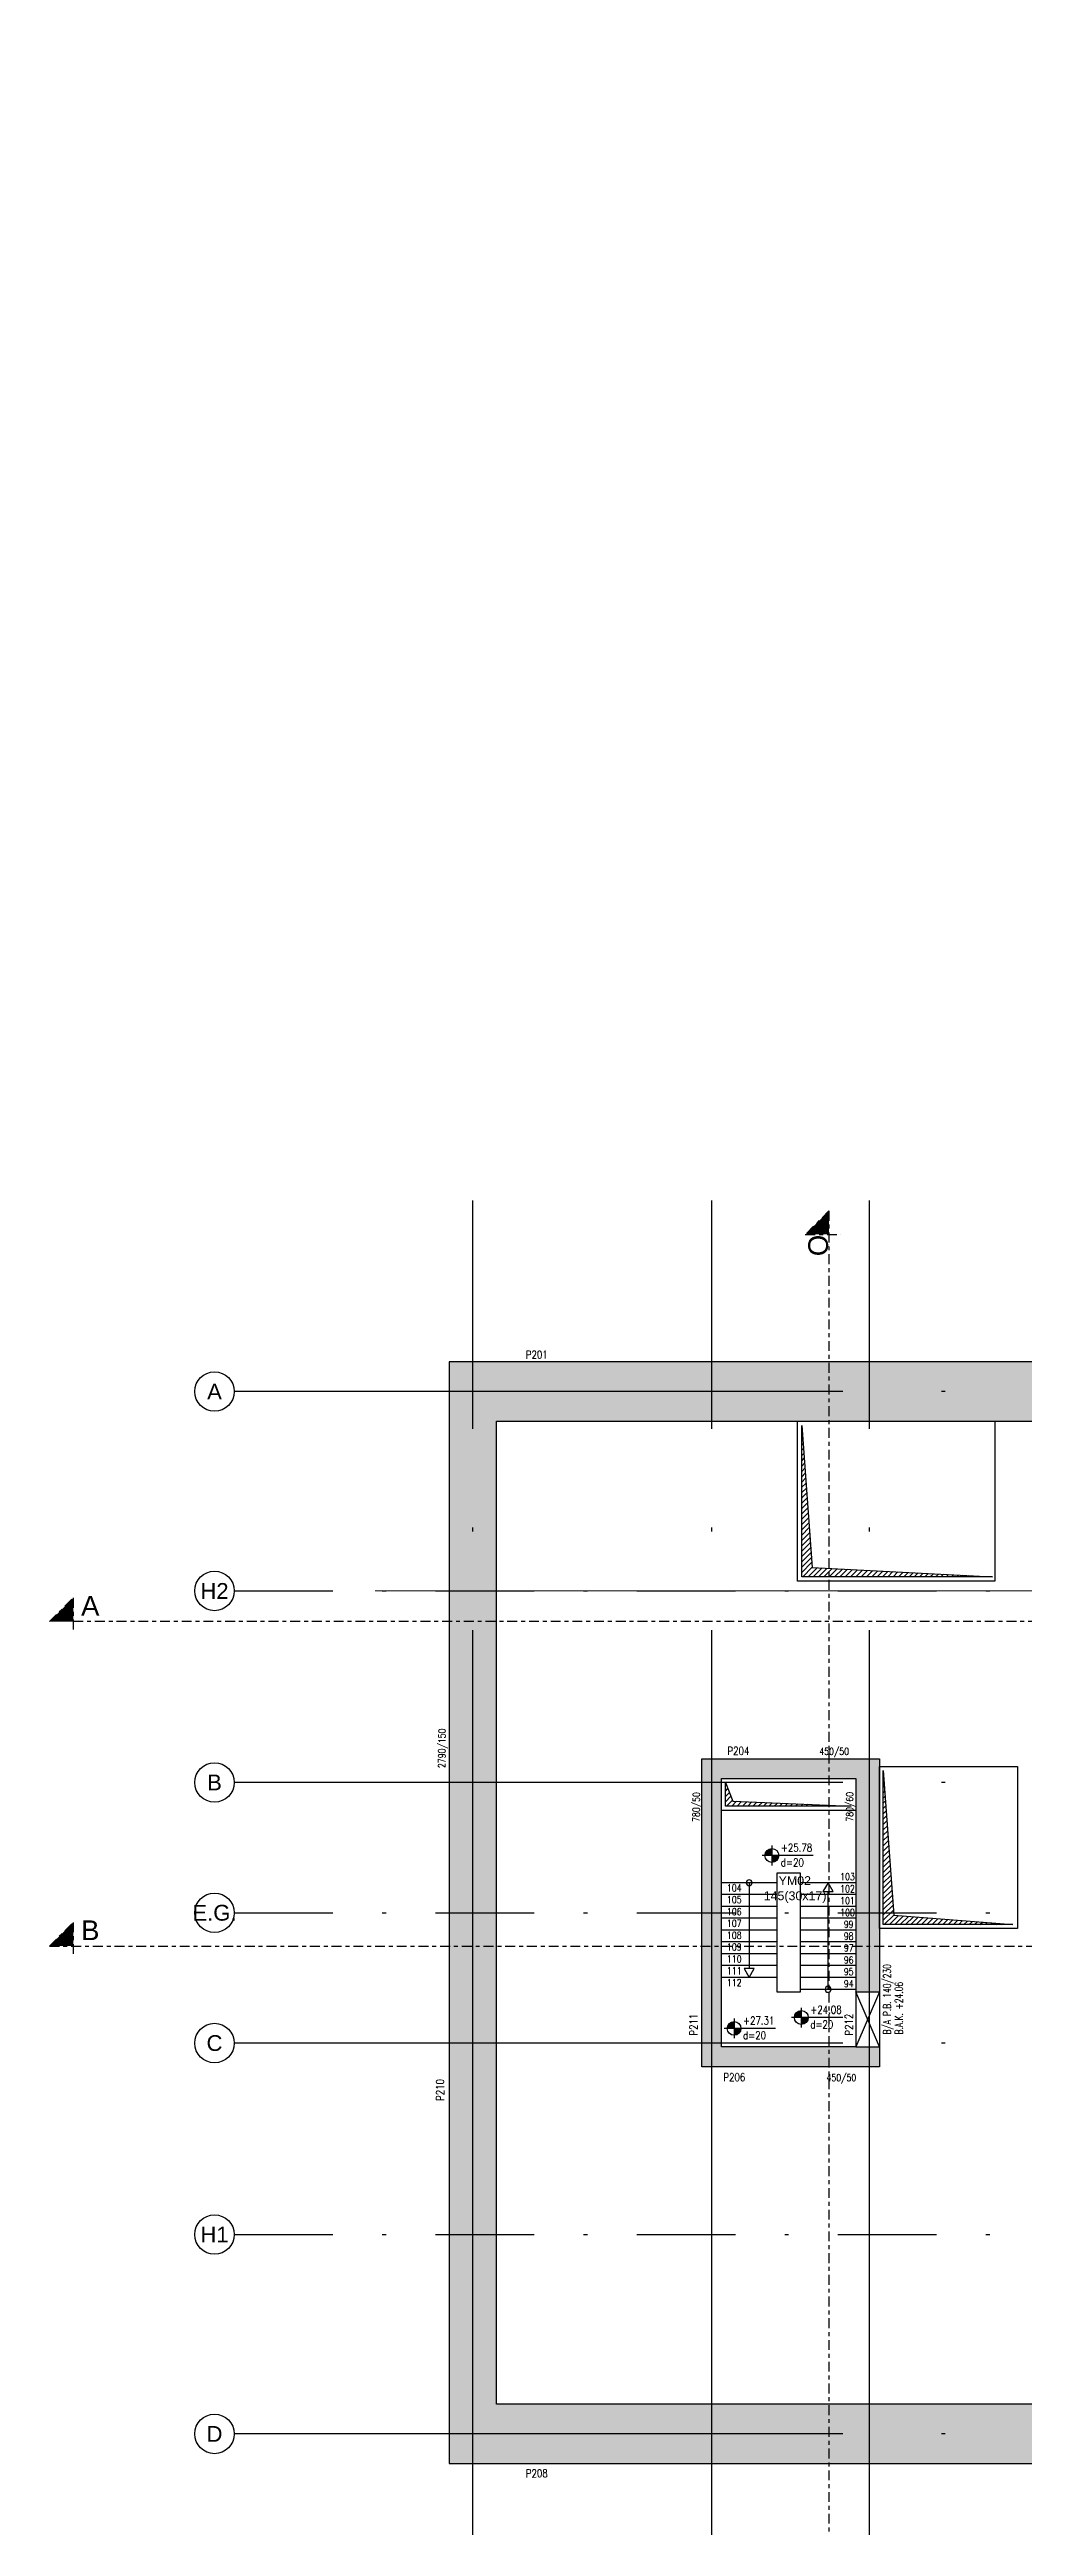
# Model space of a CAD drawing. Header units: millimetres. Extents: x 400392 to 401374, y 4543900 to 4544115.
# Drawn here: x 400656.2 to 400680.9, y 4544006.5 to 4544069.3 of the extents above; entities that cross this region are included whole.
import ezdxf
from ezdxf.enums import TextEntityAlignment as Align

# ---------------------------------------------------------------- set-up
doc = ezdxf.new("R2010")
doc.units = ezdxf.units.MM
for name, pattern in [('AKS', [3, 2.5, -0.25, 0, -0.25]), ('CENTER', [2, 1.25, -0.25, 0.25, -0.25]), ('CIZGI', [0.4, 0.25, -0.15]), ('CONTINU', [0]), ('DASHDOT2', [0.5, 0.25, -0.125, 0, -0.125]), ('HIDDEN', [0.375, 0.25, -0.125])]:
    doc.linetypes.add(name, pattern=pattern)
doc.layers.add('A-DETL', color=90, linetype='Continuous', lineweight=15)
for name, color, linetype in [('aks prota', 2, 'AKS'), ('boşluk prota', 2, 'Continuous'), ('boşluk taraması prota', 252, 'Continuous'), ('caks prota', 4, 'Continuous'), ('kesit tarama prota', 252, 'Continuous'), ('kiriş prota', 6, 'Continuous'), ('kolon tarama prota', 252, 'Continuous'), ('lperde prota', 4, 'Continuous'), ('merdiven prota', 2, 'Continuous'), ('metraj prota', 2, 'Continuous'), ('perde prota', 1, 'Continuous'), ('PRT-AL-TUNEL_EKSENI', 14, 'DASHDOT2'), ('PRT-MI-ad_dim', 8, 'Continuous'), ('prt-s-taxis', 7, 'Continuous'), ('skesit prota', 7, 'Continuous'), ('st-s_level (kot)', 6, 'Continuous'), ('st-s_levelmark (kot işareti)', 4, 'Continuous'), ('st_s_not çizgisi', 4, 'CIZGI'), ('taks prota', 7, 'Continuous'), ('tkesit prota', 7, 'Continuous'), ('tnot prota', 4, 'Continuous'), ('tperde prota', 6, 'Continuous')]:
    doc.layers.add(name, color=color, linetype=linetype)
doc.styles.add('Arial', font='Arial.ttf')
doc.styles.add('OLCU', font='romanstw.shx')
doc.styles.add('PRT-MI-a_Arial', font='Arial.ttf', dxfattribs={"height": 30})
doc.styles.add('TAKS', font='Arial Unicode.ttf')
doc.styles.add('tkolon', font='romanstw.shx')
doc.styles.add('TNOT', font='romanstw.shx', dxfattribs={"width": 0.8, "height": 250})

# ---------------------------------------------------------------- blocks, each defined once
blk = doc.blocks.new('*U91')
at = {"layer": 'metraj prota', "color": 4}
blk.add_lwpolyline([(-270, 0), (-247.5, 13), (-247.5, -13)], close=True, dxfattribs=at)
blk.add_lwpolyline([(0, 0), (-247.5, 0)], dxfattribs=at)
blk.add_circle((0, 0), 7.5, dxfattribs=at)
blk = doc.blocks.new('*U92')
at = {"layer": 'metraj prota', "color": 4}
blk.add_lwpolyline([(-240, 0), (-217.5, 13), (-217.5, -13)], close=True, dxfattribs=at)
blk.add_lwpolyline([(0, 0), (-217.5, 0)], dxfattribs=at)
blk.add_circle((0, 0), 7.5, dxfattribs=at)
blk = doc.blocks.new('PLAN_KOT')
at = {"layer": 'st-s_levelmark (kot işareti)'}
h = blk.add_hatch(color=256, dxfattribs=at)
h.paths.add_polyline_path([(0, 17.5, 0.414214), (-17.5, 0), (0, 0)])
h.paths.add_polyline_path([(17.5, 0), (0, 0), (0, -17.5, 0.414214)])
for p, q in [((105, 0), (-25, 0)), ((0, 25), (0, -25))]:
    blk.add_line(p, q, dxfattribs=at)
blk.add_circle((0, 0), 17.5, dxfattribs=at)
at = {"layer": 'st-s_level (kot)', "color": 6, "style": 'OLCU', "width": 0.8}
for tag, p in [('KOT', (22.7, 9.8)), ('DÖŞEME_KALINLIĞI', (22.7, -27.6))]:
    blk.add_attdef(tag, p, '', height=20, dxfattribs=at)
blk = doc.blocks.new('Stair_Anotation')
at = {"color": 0, "style": 'PRT-MI-a_Arial'}
blk.add_attdef('M.ADI', text='', height=0.2, dxfattribs=at).set_placement((0, 0), align=Align.BOTTOM_CENTER)
blk.add_attdef('BAS.SAYI-(EN-RIHT)', text='', height=0.2, dxfattribs=at).set_placement((0, -0.08), align=Align.TOP_CENTER)

msp = doc.modelspace()

# ---------------------------------------------------------------- hatches: boundary and pattern name
at = {"layer": 'boşluk taraması prota', "ltscale": 2}
h = msp.add_hatch(dxfattribs=at)
h.set_pattern_fill('ANSI31', color=256, scale=0.03, style=0)
h.set_pattern_definition([(45, (399973.0872, 4543619.28997), (-0.067351921, 0.067351921), [])])
h.paths.add_polyline_path([(400675.312, 4544034.407), (400675.578, 4544030.815), (400680.143, 4544030.578), (400675.312, 4544030.578)])
h = msp.add_hatch(dxfattribs=at)
h.set_pattern_fill('ANSI31', color=256, scale=0.03, style=0)
h.set_pattern_definition([(45, (399971.15436, 4543613.48201), (-0.067351921, 0.067351921), [])])
h.paths.add_polyline_path([(400673.379, 4544025.37), (400673.568, 4544024.896), (400676.561, 4544024.77), (400673.379, 4544024.77)])
h = msp.add_hatch(dxfattribs=at)
h.set_pattern_fill('ANSI31', color=256, scale=0.03, style=0)
h.set_pattern_definition([(45, (399975.15436, 4543610.48201), (-0.067351921, 0.067351921), [])])
h.paths.add_polyline_path([(400677.379, 4544025.67), (400677.645, 4544022.007), (400680.661, 4544021.77), (400677.379, 4544021.77)])
at = {"layer": 'kesit tarama prota'}
h = msp.add_hatch(color=256, dxfattribs=at)
h.dxf.hatch_style = 1
h.paths.add_polyline_path([(400675.402, 4544039.248), (400676.002, 4544039.848), (400676.002, 4544039.248)])
h = msp.add_hatch(color=256, dxfattribs=at)
h.dxf.hatch_style = 1
h.paths.add_polyline_path([(400656.849, 4544030.043), (400656.249, 4544029.443), (400656.849, 4544029.443)])
h = msp.add_hatch(color=256, dxfattribs=at)
h.dxf.hatch_style = 1
h.paths.add_polyline_path([(400656.849, 4544021.827), (400656.249, 4544021.227), (400656.849, 4544021.227)])
at = {"layer": 'kolon tarama prota'}
h = msp.add_hatch(color=256, dxfattribs=at)
h.dxf.hatch_style = 1
h.paths.add_polyline_path([(400733.138, 4544008.12), (400731.073, 4544009.62), (400667.579, 4544009.62), (400667.579, 4544034.52), (400689.409, 4544034.52), (400691.963, 4544038.035), (400690.75, 4544038.917), (400688.645, 4544036.02), (400666.379, 4544036.02), (400666.379, 4544008.12)])
h = msp.add_hatch(color=256, dxfattribs=at)
h.dxf.hatch_style = 1
h.paths.add_polyline_path([(400677.279, 4544025.97), (400672.779, 4544025.97), (400672.779, 4544018.17), (400677.279, 4544018.17), (400677.279, 4544018.67), (400673.279, 4544018.67), (400673.279, 4544025.47), (400676.679, 4544025.47), (400676.679, 4544020.07), (400677.279, 4544020.07)])

# ---------------------------------------------------------------- linework, layer by layer
at = {"layer": 'A-DETL', "color": 1, "lineweight": 5}
msp.add_lwpolyline([(400664.5, 4544030.22), (400822.949, 4544030.22)], dxfattribs=at)
at = {"layer": 'aks prota', "ltscale": 10}
for p, q in [((400666.979, 4544004.223), (400666.979, 4544040.108)), ((400673.029, 4544004.223), (400673.029, 4544040.108)), ((400677.029, 4544004.223), (400677.029, 4544040.108)), ((400826.849, 4544035.27), (400660.93, 4544035.27)), ((400826.849, 4544025.37), (400660.93, 4544025.37)), ((400826.849, 4544018.77), (400660.93, 4544018.77)), ((400826.849, 4544008.87), (400660.93, 4544008.87))]:
    msp.add_line(p, q, dxfattribs=at)
at = {"layer": 'boşluk prota', "ltscale": 0.05}
for points in [[(400675.312, 4544034.407), (400675.578, 4544030.815), (400680.143, 4544030.578), (400675.312, 4544030.578)], [(400673.379, 4544025.37), (400673.568, 4544024.896), (400676.561, 4544024.77), (400673.379, 4544024.77)], [(400677.379, 4544025.67), (400677.645, 4544022.007), (400680.661, 4544021.77), (400677.379, 4544021.77)]]:
    msp.add_lwpolyline(points, close=True, dxfattribs=at)
at = {"layer": 'caks prota', "ltscale": 0.05}
for centre in [(400660.43, 4544035.27), (400660.43, 4544030.22), (400660.43, 4544025.37), (400660.43, 4544022.07), (400660.43, 4544018.77), (400660.43, 4544013.92), (400660.43, 4544008.87)]:
    msp.add_circle(centre, 0.5, dxfattribs=at)
at = {"layer": 'kiriş prota'}
for points in [[(400675.208, 4544034.52), (400680.208, 4544034.52), (400680.208, 4544030.47), (400675.208, 4544030.47)], [(400677.279, 4544025.77), (400680.779, 4544025.77), (400680.779, 4544021.67), (400677.279, 4544021.67)], [(400674.679, 4544023.07), (400674.679, 4544020.07), (400675.279, 4544020.07), (400675.279, 4544023.07)]]:
    msp.add_lwpolyline(points, close=True, dxfattribs=at)
msp.add_lwpolyline([(400673.279, 4544024.67), (400676.679, 4544024.67)], dxfattribs=at)
at = {"layer": 'merdiven prota', "linetype": 'HIDDEN', "ltscale": 10}
for p, q in [((400674.679, 4544022.83), (400673.279, 4544022.83)), ((400676.679, 4544022.83), (400675.279, 4544022.83)), ((400674.679, 4544022.53), (400673.279, 4544022.53)), ((400674.679, 4544022.23), (400673.279, 4544022.23)), ((400676.679, 4544022.53), (400675.279, 4544022.53)), ((400676.679, 4544022.23), (400675.279, 4544022.23)), ((400674.679, 4544021.93), (400673.279, 4544021.93)), ((400674.679, 4544021.63), (400673.279, 4544021.63)), ((400676.679, 4544021.93), (400675.279, 4544021.93)), ((400676.679, 4544021.63), (400675.279, 4544021.63)), ((400674.679, 4544021.33), (400673.279, 4544021.33)), ((400674.679, 4544021.03), (400673.279, 4544021.03)), ((400676.679, 4544021.33), (400675.279, 4544021.33)), ((400676.679, 4544021.03), (400675.279, 4544021.03)), ((400674.679, 4544020.73), (400673.279, 4544020.73)), ((400674.679, 4544020.43), (400673.279, 4544020.43)), ((400676.679, 4544020.73), (400675.279, 4544020.73)), ((400676.679, 4544020.43), (400675.279, 4544020.43)), ((400676.679, 4544020.13), (400675.279, 4544020.13))]:
    msp.add_line(p, q, dxfattribs=at)
msp.add_lwpolyline([(400676.679, 4544020.07), (400677.279, 4544020.07), (400676.679, 4544018.67), (400677.279, 4544018.67), (400676.679, 4544020.07)], dxfattribs=at)
at = {"layer": 'perde prota'}
for points in [[(400733.138, 4544008.12), (400731.073, 4544009.62), (400667.579, 4544009.62), (400667.579, 4544034.52), (400689.409, 4544034.52), (400691.963, 4544038.035), (400690.75, 4544038.917), (400688.645, 4544036.02), (400666.379, 4544036.02), (400666.379, 4544008.12)], [(400672.779, 4544025.97), (400677.279, 4544025.97), (400677.279, 4544018.17), (400672.779, 4544018.17)], [(400673.279, 4544025.47), (400676.679, 4544025.47), (400676.679, 4544018.67), (400673.279, 4544018.67)]]:
    msp.add_lwpolyline(points, close=True, dxfattribs=at)
at = {"layer": 'PRT-AL-TUNEL_EKSENI', "ltscale": 10}
for p, q in [((400660.93, 4544030.22), (400826.849, 4544030.22)), ((400660.93, 4544022.07), (400826.849, 4544022.07)), ((400660.93, 4544013.92), (400826.849, 4544013.92))]:
    msp.add_line(p, q, dxfattribs=at)
at = {"layer": 'skesit prota', "linetype": 'CENTER', "ltscale": 0.2}
for p, q in [((400676.002, 4544039.848), (400675.402, 4544039.248)), ((400675.402, 4544039.248), (400676.302, 4544039.248)), ((400656.249, 4544029.443), (400656.849, 4544030.043)), ((400656.849, 4544030.043), (400656.849, 4544029.143)), ((400656.249, 4544021.227), (400656.849, 4544021.827)), ((400656.849, 4544021.827), (400656.849, 4544020.927))]:
    msp.add_line(p, q, dxfattribs=at)
for points in [[(400732.778, 4544069.259), (400703.85, 4544029.443), (400656.849, 4544029.443)], [(400676.002, 4544039.848), (400676.002, 4544000.422)], [(400656.249, 4544021.227), (400823.03, 4544021.227)]]:
    msp.add_lwpolyline(points, dxfattribs=at)

# ---------------------------------------------------------------- block references
at = {"layer": 'PRT-MI-ad_dim', "xscale": -0.01, "yscale": 0.01, "zscale": 0.01}
for name, p, rotation in [('*U92', (400673.979, 4544022.83), 269.999999166727), ('*U91', (400675.979, 4544020.13), 89.99999916672702)]:
    msp.add_blockref(name, p, dxfattribs=dict(at, rotation=rotation))
at = {"layer": 'prt-s-taxis'}
ref = msp.add_blockref('Stair_Anotation', (400675.145, 4544022.703), dxfattribs=dict(at, xscale=-1.125, yscale=1.125, zscale=1.125, rotation=359.999999965357))
ref.add_attrib('M.ADI', 'YM02', dxfattribs={"layer": '0', "color": 0, "height": 0.225, "style": 'PRT-MI-a_Arial'}).set_placement((400675.136, 4544022.703), align=Align.BOTTOM_CENTER)
ref.add_attrib('BAS.SAYI-(EN-RIHT)', '145(30x17)', dxfattribs={"layer": '0', "color": 0, "height": 0.225, "style": 'PRT-MI-a_Arial'}).set_placement((400675.143, 4544022.613), align=Align.TOP_CENTER)
at = {"layer": 'st-s_level (kot)', "linetype": 'CONTINU', "ltscale": 0.1, "xscale": 0.01, "yscale": 0.01, "zscale": 0.01}
for p, values in [((400674.555, 4544023.519), {'KOT': '+25.78', 'DÖŞEME_KALINLIĞI': 'd=20'}), ((400675.301, 4544019.416), {'KOT': '+24.08', 'DÖŞEME_KALINLIĞI': 'd=20'}), ((400673.597, 4544019.141), {'KOT': '+27.31', 'DÖŞEME_KALINLIĞI': 'd=20'})]:
    msp.add_blockref('PLAN_KOT', p, dxfattribs=at).add_auto_attribs(values)

# ---------------------------------------------------------------- texts
at = {"layer": 'lperde prota', "style": 'tkolon', "width": 0.8}
for s, rotation, p in [('2790/150', 89.63952, (400666.189, 4544025.735)), ('450/50', 359.63952, (400675.756, 4544026.161)), ('780/50', 89.63952, (400672.634, 4544024.371)), ('780/60', 89.63952, (400676.523, 4544024.377)), ('450/50', 359.63952, (400675.94, 4544017.896))]:
    msp.add_text(s, height=0.18, rotation=rotation, dxfattribs=at).set_placement(p, align=Align.MIDDLE_LEFT)
at = {"layer": 'st_s_not çizgisi', "ltscale": 0.05, "style": 'tkolon', "width": 0.8}
for s, p in [('104', (400673.417, 4544022.7)), ('103', (400676.286, 4544022.982)), ('102', (400676.286, 4544022.676)), ('105', (400673.417, 4544022.4)), ('106', (400673.417, 4544022.1)), ('101', (400676.286, 4544022.376)), ('100', (400676.286, 4544022.076)), ('107', (400673.417, 4544021.8)), ('108', (400673.417, 4544021.5)), ('99', (400676.377, 4544021.776)), ('98', (400676.377, 4544021.476)), ('109', (400673.417, 4544021.2)), ('110', (400673.417, 4544020.9)), ('97', (400676.377, 4544021.176)), ('96', (400676.377, 4544020.876)), ('111', (400673.417, 4544020.6)), ('112', (400673.417, 4544020.3)), ('95', (400676.377, 4544020.576)), ('94', (400676.377, 4544020.276))]:
    msp.add_text(s, height=0.18, dxfattribs=at).set_placement(p, align=Align.MIDDLE_LEFT)
at = {"layer": 'taks prota', "style": 'TAKS'}
for s, p in [('A', (400660.43, 4544035.27)), ('H2', (400660.43, 4544030.22)), ('B', (400660.43, 4544025.37)), ('E.G.', (400660.43, 4544022.07)), ('C', (400660.43, 4544018.77)), ('H1', (400660.43, 4544013.92)), ('D', (400660.43, 4544008.87))]:
    msp.add_text(s, height=0.4, dxfattribs=at).set_placement(p, align=Align.MIDDLE_CENTER)
at = {"layer": 'tkesit prota', "style": 'Arial'}
msp.add_text('O', height=0.5, rotation=90, dxfattribs=at).set_placement((400675.977, 4544038.698))
for s, p in [('A', (400657.049, 4544029.593)), ('B', (400657.049, 4544021.377))]:
    msp.add_text(s, height=0.5, dxfattribs=at).set_placement(p)
at = {"layer": 'tnot prota', "style": 'TNOT', "width": 0.7}
for s, p in [('B/A P.B. 140/230', (400677.473, 4544018.987)), ('B.A.K. +24.06', (400677.773, 4544018.987))]:
    msp.add_text(s, height=0.2, rotation=90, dxfattribs=at).set_placement(p, align=Align.MIDDLE_LEFT)
at = {"layer": 'tperde prota', "style": 'tkolon', "width": 0.8}
for s, rotation, p in [('P201', 0.46929, (400668.319, 4544036.202)), ('P204', 0.46929, (400673.429, 4544026.168)), ('P211', 90.46929, (400672.571, 4544018.957)), ('P212', 90.46929, (400676.51, 4544018.957)), ('P210', 90.46929, (400666.149, 4544017.303)), ('P206', 0.46929, (400673.326, 4544017.903)), ('P208', 0.46929, (400668.319, 4544007.869))]:
    msp.add_text(s, height=0.2, rotation=rotation, dxfattribs=at).set_placement(p, align=Align.MIDDLE_LEFT)

doc.saveas('drawing.dxf')
